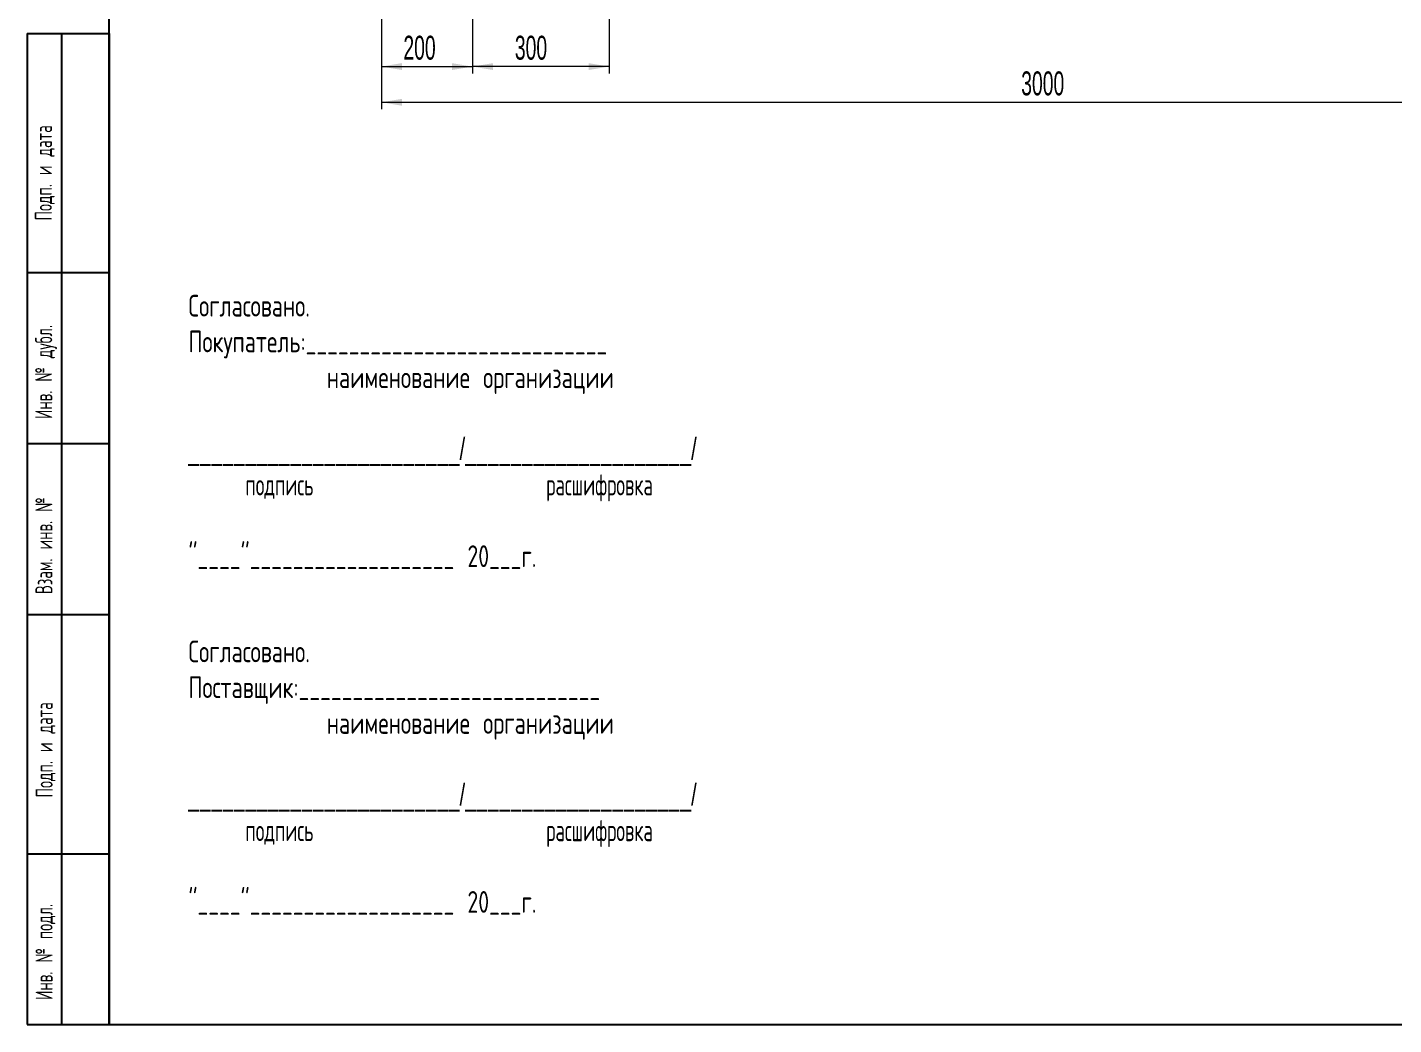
# Model space of a CAD drawing. Header units: millimetres. Extents: x 8 to 420, y -1 to 292.
# Drawn here: x 8 to 207.9, y 5 to 150.9 of the extents above; entities that cross this region are included whole.
import ezdxf

# ---------------------------------------------------------------- set-up
doc = ezdxf.new("R2010")
doc.units = ezdxf.units.MM
doc.styles.add('SLDTEXTSTYLE0', font='TXT', dxfattribs={"width": 0.7, "bigfont": 'bigfont'})
doc.styles.add('SLDTEXTSTYLE1', font='TXT', dxfattribs={"width": 0.7})
doc.styles.add('SLDTEXTSTYLE2', font='TXT', dxfattribs={"width": 0.592308, "bigfont": 'bigfont'})
doc.styles.add('SLDTEXTSTYLE3', font='TXT', dxfattribs={"width": 0.605, "bigfont": 'bigfont'})
doc.styles.add('SLDTEXTSTYLE4', font='TXT', dxfattribs={"width": 0.605})
doc.dimstyles.new('SLDDIMSTYLE0', dxfattribs={"dimtxt": 3.5, "dimasz": 3, "dimexe": 0, "dimexo": 0.0625, "dimgap": 0.875, "dimtad": 2, "dimdec": 3, "dimlfac": 15, "dimrnd": 1e-09, "dimzin": 12, "dimdsep": 46, "dimtxsty": 'SLDTEXTSTYLE4', "dimsah": 1, "dimcen": 0.09, "dimadec": 0, "dimazin": 3, "dimtfac": 1, "dimtdec": 3, "dimtofl": 0, "dimtmove": 0, "dimatfit": 3, "dimfxl": 0, "dimfrac": 2, "dimtolj": 1, "dimtzin": 12, "dimarcsym": 0})
doc.dimstyles.new('SLDDIMSTYLE1', dxfattribs={"dimtxt": 3.5, "dimasz": 3, "dimexe": 0, "dimexo": 0.0625, "dimgap": 0.875, "dimtad": 2, "dimdec": 3, "dimlfac": 15, "dimrnd": 1e-09, "dimzin": 12, "dimdsep": 46, "dimtxsty": 'SLDTEXTSTYLE4', "dimsah": 1, "dimcen": 0.09, "dimadec": 0, "dimazin": 3, "dimtfac": 1, "dimtdec": 3, "dimtmove": 0, "dimatfit": 0, "dimfxl": 0, "dimfrac": 2, "dimtolj": 1, "dimtzin": 12, "dimarcsym": 0})

# ---------------------------------------------------------------- blocks, each defined once
blk = doc.blocks.new('SW_NOTE_0')
at = {"color": 0, "linetype": 'Continuous', "lineweight": 0, "char_height": 1.5875, "attachment_point": 1}
for s, insert, style in [('Согласовано.', (0, 2.04), 'SLDTEXTSTYLE0'), ('Поставщик:____________________________', (0, -0.577), 'SLDTEXTSTYLE0'), ('наименование организации', (10.12, -3.193), 'SLDTEXTSTYLE0'), ('________________________/____________________/', (0, -8.427), 'SLDTEXTSTYLE1'), ('подпись                     расшифровка', (4.167, -11.043), 'SLDTEXTSTYLE2'), ('"____"___________________ 20___г.', (0, -16.277), 'SLDTEXTSTYLE0')]:
    blk.add_mtext(s, dxfattribs=dict(at, insert=insert, style=style))
blk = doc.blocks.new('SW_NOTE_0_1')
at = {"color": 0, "linetype": 'Continuous', "lineweight": 0, "char_height": 1.5875, "attachment_point": 1}
for s, insert, style in [('Согласовано.', (0, 2.04), 'SLDTEXTSTYLE0'), ('Покупатель:____________________________', (0, -0.577), 'SLDTEXTSTYLE0'), ('наименование организации', (10.12, -3.193), 'SLDTEXTSTYLE0'), ('________________________/____________________/', (0, -8.427), 'SLDTEXTSTYLE1'), ('подпись                     расшифровка', (4.167, -11.043), 'SLDTEXTSTYLE2'), ('"____"___________________ 20___г.', (0, -16.277), 'SLDTEXTSTYLE0')]:
    blk.add_mtext(s, dxfattribs=dict(at, insert=insert, style=style))
blk = doc.blocks.new('Блок2')
at = {"color": 7, "linetype": 'Continuous', "lineweight": 0}
for name, p in [('SW_NOTE_0_1', (0.137, 45.434)), ('SW_NOTE_0', (0.137, 20.149))]:
    blk.add_blockref(name, p, dxfattribs=at)
blk = doc.blocks.new('_D_7')
at = {"color": 7, "linetype": 'Continuous', "lineweight": 0}
for p, q in [((73.14, 200.92), (73.14, 144.14)), ((59.81, 198.79), (59.81, 144.14)), ((59.81, 145.14), (73.14, 145.14))]:
    blk.add_line(p, q, dxfattribs=at)
at = {"color": 7, "linetype": 'Continuous', "lineweight": 18}
for points in [[(59.81, 145.14), (62.81, 144.64), (62.81, 145.64)], [(73.14, 145.14), (70.14, 145.64), (70.14, 144.64)]]:
    blk.add_solid(points, dxfattribs=at)
at = {"color": 7, "linetype": 'Continuous', "lineweight": 18, "insert": (63.03, 149.65), "char_height": 3.5, "attachment_point": 1, "style": 'SLDTEXTSTYLE4'}
blk.add_mtext('200', dxfattribs=at)
blk = doc.blocks.new('_D_8')
at = {"color": 7, "linetype": 'Continuous', "lineweight": 0}
for p, q in [((73.14, 200.99), (73.14, 144.14)), ((93.14, 200.99), (93.14, 144.14)), ((93.14, 145.14), (73.14, 145.14))]:
    blk.add_line(p, q, dxfattribs=at)
at = {"color": 7, "linetype": 'Continuous', "lineweight": 18}
for points in [[(73.14, 145.14), (76.14, 144.64), (76.14, 145.64)], [(93.14, 145.14), (90.14, 145.64), (90.14, 144.64)]]:
    blk.add_solid(points, dxfattribs=at)
at = {"color": 7, "linetype": 'Continuous', "lineweight": 18, "insert": (79.34, 149.65), "char_height": 3.5, "attachment_point": 1, "style": 'SLDTEXTSTYLE4'}
blk.add_mtext('300', dxfattribs=at)
blk = doc.blocks.new('_D_10')
at = {"color": 7, "linetype": 'Continuous', "lineweight": 0}
for p, q in [((59.81, 198.79), (59.81, 138.92)), ((259.81, 198.79), (259.81, 138.92)), ((59.81, 139.92), (259.81, 139.92))]:
    blk.add_line(p, q, dxfattribs=at)
at = {"color": 7, "linetype": 'Continuous', "lineweight": 18}
for points in [[(59.81, 139.92), (62.81, 139.42), (62.81, 140.42)], [(259.81, 139.92), (256.81, 140.42), (256.81, 139.42)]]:
    blk.add_solid(points, dxfattribs=at)
at = {"color": 7, "linetype": 'Continuous', "lineweight": 18, "insert": (153.44, 144.43), "char_height": 3.5, "attachment_point": 1, "style": 'SLDTEXTSTYLE4'}
blk.add_mtext('3000', dxfattribs=at)

msp = doc.modelspace()

# ---------------------------------------------------------------- linework, layer by layer
at = {"color": 7, "linetype": 'Continuous', "lineweight": 25}
for p, q in [((20, 5), (20, 292)), ((8, 150), (20, 150)), ((8, 150), (8, 5)), ((13, 150), (13, 5)), ((20, 150), (20, 5)), ((8, 115), (20, 115)), ((8, 90), (20, 90)), ((8, 65), (20, 65)), ((8, 30), (20, 30)), ((8, 5), (20, 5)), ((20, 5), (415, 5))]:
    msp.add_line(p, q, dxfattribs=at)

# ---------------------------------------------------------------- block references
at = {"color": 7, "linetype": 'Continuous', "xscale": 2, "yscale": 2, "zscale": 2}
msp.add_blockref('Блок2', (31.306107, 16.800035), dxfattribs=at)

# ---------------------------------------------------------------- texts
at = {"color": 7, "linetype": 'Continuous', "lineweight": 0, "char_height": 2.5, "attachment_point": 1, "rotation": 90, "style": 'SLDTEXTSTYLE3'}
for s, insert in [('Подп. и дата', (9.101571, 122.617629)), ('Инв. № дубл.', (9.14419, 93.587004)), ('Взам. инв. №', (9.176851, 67.974596)), ('Подп. и дата', (9.219942, 38.225676)), ('Инв. № подл.', (9.204653, 8.608669))]:
    msp.add_mtext(s, dxfattribs=dict(at, insert=insert))

# ---------------------------------------------------------------- dimensions: what is measured, and where the dimension line sits
at = {"color": 7, "linetype": 'Continuous', "lineweight": 18}
for base, p1, p2, dimstyle, picture, middle in [((73.141626, 145.135228), (59.808292, 198.789827), (73.141626, 200.923161), 'SLDDIMSTYLE0', '_D_7', (66.315719, 145.135228)), ((73.141626, 145.135228), (93.141626, 200.992696), (73.141626, 200.992696), 'SLDDIMSTYLE1', '_D_8', (82.632768, 145.135228)), ((259.808292, 139.922269), (59.808292, 198.789827), (259.808292, 198.789827), 'SLDDIMSTYLE0', '_D_10', (157.826351, 139.922269))]:
    dim = msp.add_linear_dim(base=base, p1=p1, p2=p2, dimstyle=dimstyle, dxfattribs=at)
    dim.commit()
    dim.dimension.update_dxf_attribs({"geometry": picture, "text_midpoint": middle, "dimtype": 160})

doc.saveas('drawing.dxf')
